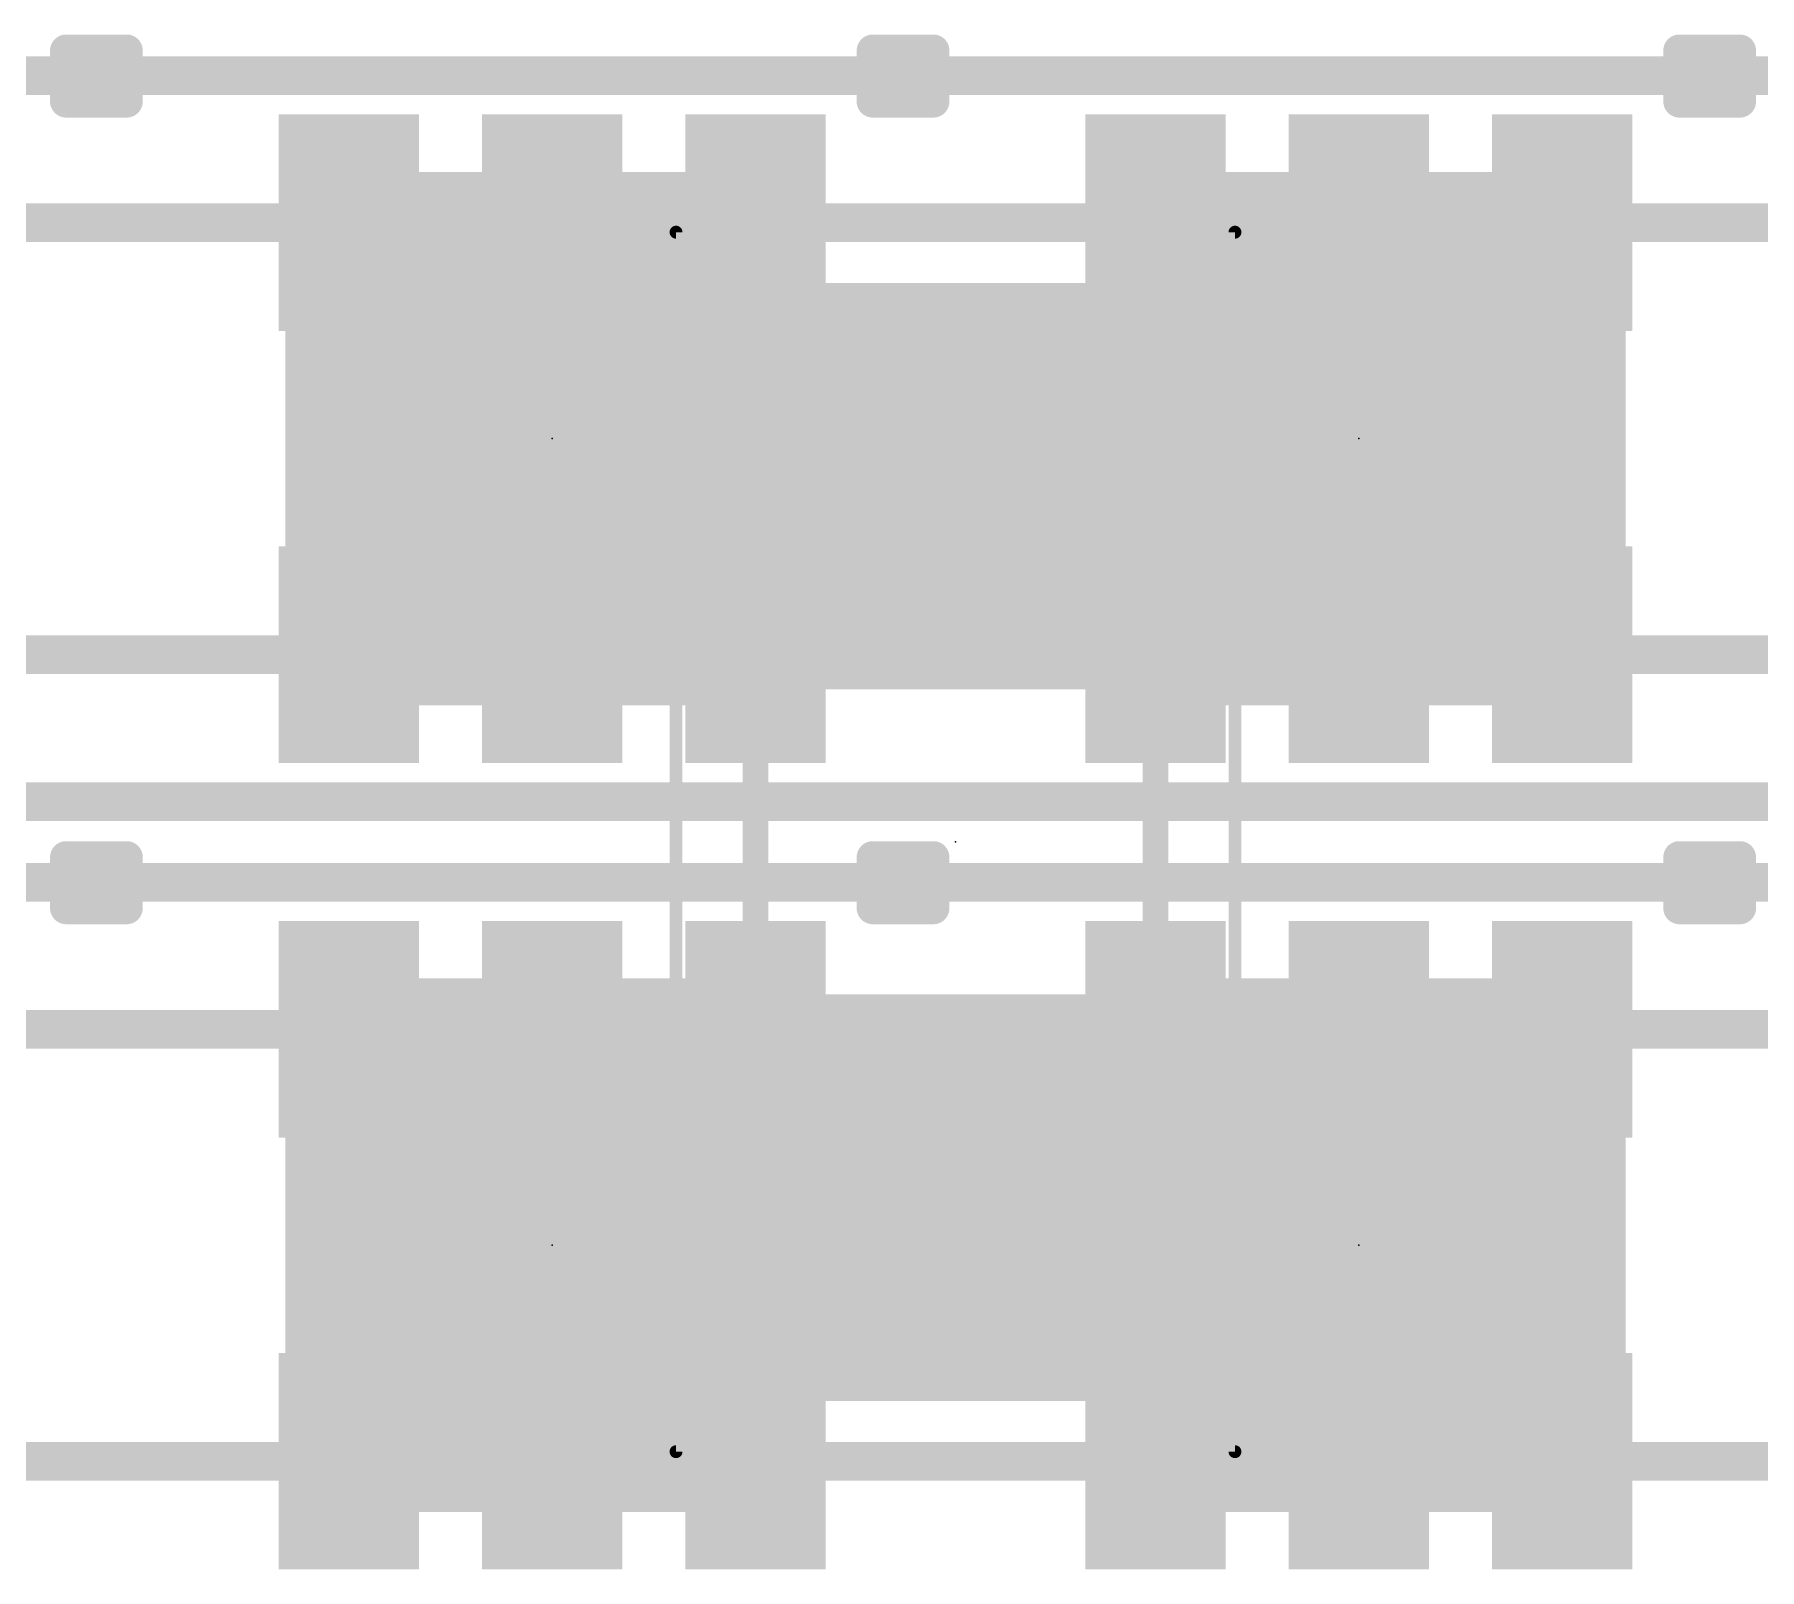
# Model space of a CAD drawing. Extents: x 0 to 108, y -62 to 34.
# Drawn here: x 16.69 to 23.48, y 9.84 to 15.88 of the extents above; entities that cross this region are included whole.
import ezdxf

# ---------------------------------------------------------------- set-up
doc = ezdxf.new("R2010")
doc.units = 0
for name, color, linetype in [('1', 12, 'CONTINUOUS'), ('16', 132, 'CONTINUOUS'), ('18', 110, 'CONTINUOUS'), ('21', 253, 'CONTINUOUS'), ('23', 53, 'CONTINUOUS'), ('24', 53, 'CONTINUOUS'), ('29', 253, 'CONTINUOUS'), ('39', 12, 'CONTINUOUS'), ('40', 132, 'CONTINUOUS'), ('51', 253, 'CONTINUOUS'), ('52', 253, 'CONTINUOUS')]:
    doc.layers.add(name, color=color, linetype=linetype)

# ---------------------------------------------------------------- blocks, each defined once
blk = doc.blocks.new('RECT')
blk.add_solid([(-0.5, -0.5), (0.5, -0.5), (-0.5, 0.5), (0.5, 0.5)])
blk = doc.blocks.new('ROUNDV')
at = {"const_width": 0.5}
blk.add_lwpolyline([(0, -0.25, 1), (0, 0.25, 1), (0, -0.25)], format="xyb", dxfattribs=at)

msp = doc.modelspace()

# ---------------------------------------------------------------- linework, layer by layer
at = {"layer": '1', "const_width": 0.1524}
for points in [[(32.0675, 15.7163), (8.255, 15.7163)], [(16.3575, 15.1375), (17.9325, 15.1375)], [(18.7325, 15.1375), (18.7325, 14.6685)], [(19.5325, 15.1375), (21.1075, 15.1375)], [(21.9075, 15.1375), (21.9075, 14.6685)], [(22.7075, 15.1375), (24.2825, 15.1375)], [(18.7325, 13.4375), (18.7325, 13.9383)], [(21.9075, 13.4375), (21.9075, 13.9383)], [(16.3575, 13.4375), (17.9325, 13.4375)], [(19.5325, 13.4375), (21.1075, 13.4375)], [(24.2825, 13.4375), (22.7075, 13.4375)], [(32.385, 12.8588), (8.5725, 12.8588)], [(32.0675, 12.5412), (8.255, 12.5412)], [(17.9325, 11.9625), (16.3575, 11.9625)], [(18.7325, 11.9625), (18.7325, 11.4776)], [(21.1075, 11.9625), (19.5325, 11.9625)], [(21.9075, 11.9625), (21.9075, 11.4935)], [(24.2825, 11.9625), (22.7075, 11.9625)], [(18.7325, 10.2625), (18.7325, 10.7633)], [(21.9075, 10.2625), (21.9075, 10.7633)], [(16.3575, 10.2625), (17.9325, 10.2625)], [(19.5325, 10.2625), (21.1075, 10.2625)], [(22.7075, 10.2625), (24.2825, 10.2625)]]:
    msp.add_lwpolyline(points, dxfattribs=at)
at = {"layer": '1', "const_width": 0.0762}
for points in [[(17.9325, 15.0994, 1), (17.9325, 15.1756)], [(18.7706, 15.1375, 1), (18.6944, 15.1375)], [(19.5325, 15.1756, 1), (19.5325, 15.0994)], [(21.1075, 15.0994, 1), (21.1075, 15.1756)], [(21.9456, 15.1375, 1), (21.8694, 15.1375)], [(22.7075, 15.1756, 1), (22.7075, 15.0994)], [(18.6944, 14.6685, 1), (18.7706, 14.6685)], [(21.8694, 14.6685, 1), (21.9456, 14.6685)], [(18.7706, 13.9383, 1), (18.6944, 13.9383)], [(21.9456, 13.9383, 1), (21.8694, 13.9383)], [(17.9325, 13.3994, 1), (17.9325, 13.4756)], [(19.5325, 13.4756, 1), (19.5325, 13.3994)], [(21.1075, 13.3994, 1), (21.1075, 13.4756)], [(22.7075, 13.4756, 1), (22.7075, 13.3994)], [(18.6944, 13.4375, 1), (18.7706, 13.4375)], [(21.8694, 13.4375, 1), (21.9456, 13.4375)], [(17.9325, 11.9244, 1), (17.9325, 12.0006)], [(18.7706, 11.9625, 1), (18.6944, 11.9625)], [(19.5325, 12.0006, 1), (19.5325, 11.9244)], [(21.1075, 11.9244, 1), (21.1075, 12.0006)], [(21.9456, 11.9625, 1), (21.8694, 11.9625)], [(22.7075, 12.0006, 1), (22.7075, 11.9244)], [(18.6944, 11.4776, 1), (18.7706, 11.4776)], [(21.8694, 11.4935, 1), (21.9456, 11.4935)], [(18.7706, 10.7633, 1), (18.6944, 10.7633)], [(21.9456, 10.7633, 1), (21.8694, 10.7633)], [(17.9325, 10.2244, 1), (17.9325, 10.3006)], [(19.5325, 10.3006, 1), (19.5325, 10.2244)], [(21.1075, 10.2244, 1), (21.1075, 10.3006)], [(22.7075, 10.3006, 1), (22.7075, 10.2244)], [(18.6944, 10.2625, 1), (18.7706, 10.2625)], [(21.8694, 10.2625, 1), (21.9456, 10.2625)]]:
    msp.add_lwpolyline(points, format="xyb", dxfattribs=at)
at = {"layer": '16', "const_width": 0.1524}
for points in [[(18.7325, 13.9383), (18.8942, 14.1)], [(18.8942, 14.1), (20.32, 14.1)], [(18.7325, 11.4776), (18.9101, 11.3)], [(18.9101, 11.3), (20.32, 11.3)]]:
    msp.add_lwpolyline(points, dxfattribs=at)
at = {"layer": '16', "const_width": 0.0762}
for points in [[(18.8942, 14.1381, 1), (18.8942, 14.0619)], [(18.9212, 14.0731, 1), (18.8673, 14.1269)], [(20.32, 14.0619, 1), (20.32, 14.1381)], [(18.7056, 13.9652, 1), (18.7594, 13.9113)], [(18.7594, 11.5046, 1), (18.7056, 11.4507)], [(18.9101, 11.3381, 1), (18.9101, 11.2619)], [(18.8832, 11.2731, 1), (18.9371, 11.3269)], [(20.32, 11.2619, 1), (20.32, 11.3381)]]:
    msp.add_lwpolyline(points, format="xyb", dxfattribs=at)
at = {"layer": '21', "const_width": 0.127}
for points in [[(16.8195, 15.7145), (16.8195, 15.8145)], [(16.8195, 15.8145), (17.0575, 15.8145)], [(17.0575, 15.8145), (17.0575, 15.6145)], [(19.9945, 15.7145), (19.9945, 15.8145)], [(19.9945, 15.8145), (20.2325, 15.8145)], [(20.2325, 15.8145), (20.2325, 15.6145)], [(23.1695, 15.7145), (23.1695, 15.8145)], [(23.1695, 15.8145), (23.4075, 15.8145)], [(23.4075, 15.8145), (23.4075, 15.6145)], [(16.9575, 15.7145), (16.8195, 15.7145)], [(16.8195, 15.6145), (16.8195, 15.7145)], [(20.1325, 15.7145), (19.9945, 15.7145)], [(19.9945, 15.6145), (19.9945, 15.7145)], [(23.3075, 15.7145), (23.1695, 15.7145)], [(23.1695, 15.6145), (23.1695, 15.7145)], [(17.0575, 15.6145), (16.8195, 15.6145)], [(20.2325, 15.6145), (19.9945, 15.6145)], [(23.4075, 15.6145), (23.1695, 15.6145)], [(16.8195, 12.5395), (16.8195, 12.6395)], [(16.8195, 12.6395), (17.0575, 12.6395)], [(17.0575, 12.6395), (17.0575, 12.4395)], [(19.9945, 12.5395), (19.9945, 12.6395)], [(19.9945, 12.6395), (20.2325, 12.6395)], [(20.2325, 12.6395), (20.2325, 12.4395)], [(23.1695, 12.5395), (23.1695, 12.6395)], [(23.1695, 12.6395), (23.4075, 12.6395)], [(23.4075, 12.6395), (23.4075, 12.4395)], [(16.9575, 12.5395), (16.8195, 12.5395)], [(16.8195, 12.4395), (16.8195, 12.5395)], [(20.1325, 12.5395), (19.9945, 12.5395)], [(19.9945, 12.4395), (19.9945, 12.5395)], [(23.3075, 12.5395), (23.1695, 12.5395)], [(23.1695, 12.4395), (23.1695, 12.5395)], [(17.0575, 12.4395), (16.8195, 12.4395)], [(20.2325, 12.4395), (19.9945, 12.4395)], [(23.4075, 12.4395), (23.1695, 12.4395)]]:
    msp.add_lwpolyline(points, dxfattribs=at)
at = {"layer": '21', "const_width": 0.0635}
for points in [[(16.8195, 15.8463, 1), (16.8195, 15.7828)], [(16.8513, 15.8145, 1), (16.7878, 15.8145)], [(17.0892, 15.8145, 1), (17.0258, 15.8145)], [(17.0575, 15.7828, 1), (17.0575, 15.8463)], [(19.9945, 15.8463, 1), (19.9945, 15.7828)], [(20.0263, 15.8145, 1), (19.9628, 15.8145)], [(20.2643, 15.8145, 1), (20.2008, 15.8145)], [(20.2325, 15.7828, 1), (20.2325, 15.8463)], [(23.2013, 15.8145, 1), (23.1378, 15.8145)], [(23.1695, 15.8463, 1), (23.1695, 15.7828)], [(23.4393, 15.8145, 1), (23.3758, 15.8145)], [(23.4075, 15.7828, 1), (23.4075, 15.8463)], [(16.8195, 15.7463, 1), (16.8195, 15.6828)], [(16.8513, 15.7145, 1), (16.7878, 15.7145)], [(16.9575, 15.6828, 1), (16.9575, 15.7463)], [(19.9945, 15.7463, 1), (19.9945, 15.6828)], [(20.0263, 15.7145, 1), (19.9628, 15.7145)], [(20.1325, 15.6828, 1), (20.1325, 15.7463)], [(23.1695, 15.7463, 1), (23.1695, 15.6828)], [(23.2013, 15.7145, 1), (23.1378, 15.7145)], [(23.3075, 15.6828, 1), (23.3075, 15.7463)], [(16.7878, 15.7145, 1), (16.8513, 15.7145)], [(19.9628, 15.7145, 1), (20.0263, 15.7145)], [(23.1378, 15.7145, 1), (23.2013, 15.7145)], [(16.8195, 15.6463, 1), (16.8195, 15.5828)], [(16.7878, 15.6145, 1), (16.8513, 15.6145)], [(17.0258, 15.6145, 1), (17.0892, 15.6145)], [(17.0575, 15.5828, 1), (17.0575, 15.6463)], [(19.9945, 15.6463, 1), (19.9945, 15.5828)], [(19.9628, 15.6145, 1), (20.0263, 15.6145)], [(20.2008, 15.6145, 1), (20.2643, 15.6145)], [(20.2325, 15.5828, 1), (20.2325, 15.6463)], [(23.1695, 15.6463, 1), (23.1695, 15.5828)], [(23.1378, 15.6145, 1), (23.2013, 15.6145)], [(23.3758, 15.6145, 1), (23.4393, 15.6145)], [(23.4075, 15.5828, 1), (23.4075, 15.6463)], [(16.8195, 12.6713, 1), (16.8195, 12.6077)], [(16.8513, 12.6395, 1), (16.7878, 12.6395)], [(17.0892, 12.6395, 1), (17.0258, 12.6395)], [(17.0575, 12.6077, 1), (17.0575, 12.6713)], [(19.9945, 12.6713, 1), (19.9945, 12.6077)], [(20.0263, 12.6395, 1), (19.9628, 12.6395)], [(20.2643, 12.6395, 1), (20.2008, 12.6395)], [(20.2325, 12.6077, 1), (20.2325, 12.6713)], [(23.1695, 12.6713, 1), (23.1695, 12.6077)], [(23.2013, 12.6395, 1), (23.1378, 12.6395)], [(23.4393, 12.6395, 1), (23.3758, 12.6395)], [(23.4075, 12.6077, 1), (23.4075, 12.6713)], [(16.8195, 12.5713, 1), (16.8195, 12.5077)], [(16.8513, 12.5395, 1), (16.7878, 12.5395)], [(16.7878, 12.5395, 1), (16.8513, 12.5395)], [(16.9575, 12.5077, 1), (16.9575, 12.5713)], [(19.9945, 12.5713, 1), (19.9945, 12.5077)], [(20.0263, 12.5395, 1), (19.9628, 12.5395)], [(19.9628, 12.5395, 1), (20.0263, 12.5395)], [(20.1325, 12.5077, 1), (20.1325, 12.5713)], [(23.1695, 12.5713, 1), (23.1695, 12.5077)], [(23.2013, 12.5395, 1), (23.1378, 12.5395)], [(23.1378, 12.5395, 1), (23.2013, 12.5395)], [(23.3075, 12.5077, 1), (23.3075, 12.5713)], [(16.8195, 12.4713, 1), (16.8195, 12.4078)], [(17.0575, 12.4078, 1), (17.0575, 12.4713)], [(19.9945, 12.4713, 1), (19.9945, 12.4078)], [(20.2325, 12.4078, 1), (20.2325, 12.4713)], [(23.1695, 12.4713, 1), (23.1695, 12.4078)], [(23.4075, 12.4078, 1), (23.4075, 12.4713)], [(16.7878, 12.4395, 1), (16.8513, 12.4395)], [(17.0258, 12.4395, 1), (17.0892, 12.4395)], [(19.9628, 12.4395, 1), (20.0263, 12.4395)], [(20.2008, 12.4395, 1), (20.2643, 12.4395)], [(23.1378, 12.4395, 1), (23.2013, 12.4395)], [(23.3758, 12.4395, 1), (23.4393, 12.4395)]]:
    msp.add_lwpolyline(points, format="xyb", dxfattribs=at)
at = {"layer": '23'}
for p in [(18.7325, 14.2875), (21.9075, 14.2875), (18.7325, 11.1125), (21.9075, 11.1125)]:
    msp.add_point(p, dxfattribs=at)
at = {"layer": '24'}
msp.add_point((20.32, 12.7), dxfattribs=at)
at = {"layer": '40', "const_width": 0.0508}
for points in [[(19.22, 15.1), (19.22, 10.3)], [(21.42, 15.1), (19.22, 15.1)], [(21.42, 10.3), (21.42, 15.1)], [(19.22, 10.3), (21.42, 10.3)]]:
    msp.add_lwpolyline(points, dxfattribs=at)
at = {"layer": '40', "const_width": 0.0254}
for points in [[(19.2327, 15.1, 1), (19.2073, 15.1)], [(19.22, 15.1127, 1), (19.22, 15.0873)], [(21.4327, 15.1, 1), (21.4073, 15.1)], [(21.42, 15.0873, 1), (21.42, 15.1127)], [(19.22, 10.3127, 1), (19.22, 10.2873)], [(21.42, 10.2873, 1), (21.42, 10.3127)], [(19.2073, 10.3, 1), (19.2327, 10.3)], [(21.4073, 10.3, 1), (21.4327, 10.3)]]:
    msp.add_lwpolyline(points, format="xyb", dxfattribs=at)
at = {"layer": '51', "const_width": 0.1}
for points in [[(17.7325, 13.2875), (17.7325, 15.2875)], [(17.7325, 15.2875), (19.7325, 15.2875)], [(18.0825, 15.2375), (17.7825, 15.2375)], [(17.7825, 15.2375), (17.7825, 14.7375)], [(18.0825, 14.7375), (18.0825, 15.2375)], [(18.8825, 15.2375), (18.5825, 15.2375)], [(18.5825, 15.2375), (18.5825, 14.7375)], [(18.8825, 14.7375), (18.8825, 15.2375)], [(19.6825, 15.2375), (19.3825, 15.2375)], [(19.3825, 15.2375), (19.3825, 14.7375)], [(19.6825, 14.7375), (19.6825, 15.2375)], [(19.7325, 15.2875), (19.7325, 13.2875)], [(20.9075, 13.2875), (20.9075, 15.2875)], [(20.9075, 15.2875), (22.9075, 15.2875)], [(21.2575, 15.2375), (20.9575, 15.2375)], [(20.9575, 15.2375), (20.9575, 14.7375)], [(21.2575, 14.7375), (21.2575, 15.2375)], [(22.0575, 15.2375), (21.7575, 15.2375)], [(21.7575, 15.2375), (21.7575, 14.7375)], [(22.0575, 14.7375), (22.0575, 15.2375)], [(22.8575, 15.2375), (22.5575, 15.2375)], [(22.5575, 15.2375), (22.5575, 14.7375)], [(22.8575, 14.7375), (22.8575, 15.2375)], [(22.9075, 15.2875), (22.9075, 13.2875)], [(17.7825, 14.7375), (18.0825, 14.7375)], [(18.5825, 14.7375), (18.8825, 14.7375)], [(19.3825, 14.7375), (19.6825, 14.7375)], [(20.9575, 14.7375), (21.2575, 14.7375)], [(21.7575, 14.7375), (22.0575, 14.7375)], [(22.5575, 14.7375), (22.8575, 14.7375)], [(17.7825, 13.3375), (17.7825, 13.8375)], [(17.7825, 13.8375), (18.0825, 13.8375)], [(18.0825, 13.8375), (18.0825, 13.3375)], [(18.5825, 13.3375), (18.5825, 13.8375)], [(18.5825, 13.8375), (18.8825, 13.8375)], [(18.8825, 13.8375), (18.8825, 13.3375)], [(19.3825, 13.8375), (19.3825, 13.3375)], [(19.6825, 13.8375), (19.3825, 13.8375)], [(19.6825, 13.3375), (19.6825, 13.8375)], [(20.9575, 13.3375), (20.9575, 13.8375)], [(20.9575, 13.8375), (21.2575, 13.8375)], [(21.2575, 13.8375), (21.2575, 13.3375)], [(21.7575, 13.3375), (21.7575, 13.8375)], [(21.7575, 13.8375), (22.0575, 13.8375)], [(22.0575, 13.8375), (22.0575, 13.3375)], [(22.5575, 13.8375), (22.5575, 13.3375)], [(22.8575, 13.8375), (22.5575, 13.8375)], [(22.8575, 13.3375), (22.8575, 13.8375)], [(18.0825, 13.3375), (17.7825, 13.3375)], [(18.8825, 13.3375), (18.5825, 13.3375)], [(19.3825, 13.3375), (19.6825, 13.3375)], [(21.2575, 13.3375), (20.9575, 13.3375)], [(22.0575, 13.3375), (21.7575, 13.3375)], [(22.5575, 13.3375), (22.8575, 13.3375)], [(19.7325, 13.2875), (17.7325, 13.2875)], [(22.9075, 13.2875), (20.9075, 13.2875)], [(17.7325, 10.1125), (17.7325, 12.1125)], [(17.7325, 12.1125), (19.7325, 12.1125)], [(19.7325, 12.1125), (19.7325, 10.1125)], [(20.9075, 10.1125), (20.9075, 12.1125)], [(20.9075, 12.1125), (22.9075, 12.1125)], [(22.9075, 12.1125), (22.9075, 10.1125)], [(18.0825, 12.0625), (17.7825, 12.0625)], [(17.7825, 12.0625), (17.7825, 11.5625)], [(18.0825, 11.5625), (18.0825, 12.0625)], [(18.8825, 12.0625), (18.5825, 12.0625)], [(18.5825, 12.0625), (18.5825, 11.5625)], [(18.8825, 11.5625), (18.8825, 12.0625)], [(19.6825, 12.0625), (19.3825, 12.0625)], [(19.3825, 12.0625), (19.3825, 11.5625)], [(19.6825, 11.5625), (19.6825, 12.0625)], [(21.2575, 12.0625), (20.9575, 12.0625)], [(20.9575, 12.0625), (20.9575, 11.5625)], [(21.2575, 11.5625), (21.2575, 12.0625)], [(22.0575, 12.0625), (21.7575, 12.0625)], [(21.7575, 12.0625), (21.7575, 11.5625)], [(22.0575, 11.5625), (22.0575, 12.0625)], [(22.8575, 12.0625), (22.5575, 12.0625)], [(22.5575, 12.0625), (22.5575, 11.5625)], [(22.8575, 11.5625), (22.8575, 12.0625)], [(17.7825, 11.5625), (18.0825, 11.5625)], [(18.5825, 11.5625), (18.8825, 11.5625)], [(19.3825, 11.5625), (19.6825, 11.5625)], [(20.9575, 11.5625), (21.2575, 11.5625)], [(21.7575, 11.5625), (22.0575, 11.5625)], [(22.5575, 11.5625), (22.8575, 11.5625)], [(17.7825, 10.1625), (17.7825, 10.6625)], [(17.7825, 10.6625), (18.0825, 10.6625)], [(18.0825, 10.6625), (18.0825, 10.1625)], [(18.5825, 10.1625), (18.5825, 10.6625)], [(18.5825, 10.6625), (18.8825, 10.6625)], [(18.8825, 10.6625), (18.8825, 10.1625)], [(19.3825, 10.6625), (19.3825, 10.1625)], [(19.6825, 10.6625), (19.3825, 10.6625)], [(19.6825, 10.1625), (19.6825, 10.6625)], [(20.9575, 10.1625), (20.9575, 10.6625)], [(20.9575, 10.6625), (21.2575, 10.6625)], [(21.2575, 10.6625), (21.2575, 10.1625)], [(21.7575, 10.1625), (21.7575, 10.6625)], [(21.7575, 10.6625), (22.0575, 10.6625)], [(22.0575, 10.6625), (22.0575, 10.1625)], [(22.5575, 10.6625), (22.5575, 10.1625)], [(22.8575, 10.6625), (22.5575, 10.6625)], [(22.8575, 10.1625), (22.8575, 10.6625)], [(18.0825, 10.1625), (17.7825, 10.1625)], [(18.8825, 10.1625), (18.5825, 10.1625)], [(19.3825, 10.1625), (19.6825, 10.1625)], [(21.2575, 10.1625), (20.9575, 10.1625)], [(22.0575, 10.1625), (21.7575, 10.1625)], [(22.5575, 10.1625), (22.8575, 10.1625)], [(19.7325, 10.1125), (17.7325, 10.1125)], [(22.9075, 10.1125), (20.9075, 10.1125)]]:
    msp.add_lwpolyline(points, dxfattribs=at)
at = {"layer": '51', "const_width": 0.05}
for points in [[(17.7575, 15.2875, 1), (17.7075, 15.2875)], [(17.7325, 15.3125, 1), (17.7325, 15.2625)], [(17.7825, 15.2625, 1), (17.7825, 15.2125)], [(17.8075, 15.2375, 1), (17.7575, 15.2375)], [(18.1075, 15.2375, 1), (18.0575, 15.2375)], [(18.0825, 15.2125, 1), (18.0825, 15.2625)], [(18.5825, 15.2625, 1), (18.5825, 15.2125)], [(18.6075, 15.2375, 1), (18.5575, 15.2375)], [(18.9075, 15.2375, 1), (18.8575, 15.2375)], [(18.8825, 15.2125, 1), (18.8825, 15.2625)], [(19.3825, 15.2625, 1), (19.3825, 15.2125)], [(19.4075, 15.2375, 1), (19.3575, 15.2375)], [(19.7075, 15.2375, 1), (19.6575, 15.2375)], [(19.6825, 15.2125, 1), (19.6825, 15.2625)], [(19.7575, 15.2875, 1), (19.7075, 15.2875)], [(19.7325, 15.2625, 1), (19.7325, 15.3125)], [(20.9325, 15.2875, 1), (20.8825, 15.2875)], [(20.9075, 15.3125, 1), (20.9075, 15.2625)], [(20.9575, 15.2625, 1), (20.9575, 15.2125)], [(20.9825, 15.2375, 1), (20.9325, 15.2375)], [(21.2825, 15.2375, 1), (21.2325, 15.2375)], [(21.2575, 15.2125, 1), (21.2575, 15.2625)], [(21.7575, 15.2625, 1), (21.7575, 15.2125)], [(21.7825, 15.2375, 1), (21.7325, 15.2375)], [(22.0825, 15.2375, 1), (22.0325, 15.2375)], [(22.0575, 15.2125, 1), (22.0575, 15.2625)], [(22.5575, 15.2625, 1), (22.5575, 15.2125)], [(22.5825, 15.2375, 1), (22.5325, 15.2375)], [(22.8825, 15.2375, 1), (22.8325, 15.2375)], [(22.8575, 15.2125, 1), (22.8575, 15.2625)], [(22.9325, 15.2875, 1), (22.8825, 15.2875)], [(22.9075, 15.2625, 1), (22.9075, 15.3125)], [(17.7825, 14.7625, 1), (17.7825, 14.7125)], [(17.7575, 14.7375, 1), (17.8075, 14.7375)], [(18.0575, 14.7375, 1), (18.1075, 14.7375)], [(18.0825, 14.7125, 1), (18.0825, 14.7625)], [(18.5825, 14.7625, 1), (18.5825, 14.7125)], [(18.5575, 14.7375, 1), (18.6075, 14.7375)], [(18.8575, 14.7375, 1), (18.9075, 14.7375)], [(18.8825, 14.7125, 1), (18.8825, 14.7625)], [(19.3825, 14.7625, 1), (19.3825, 14.7125)], [(19.3575, 14.7375, 1), (19.4075, 14.7375)], [(19.6575, 14.7375, 1), (19.7075, 14.7375)], [(19.6825, 14.7125, 1), (19.6825, 14.7625)], [(20.9575, 14.7625, 1), (20.9575, 14.7125)], [(20.9325, 14.7375, 1), (20.9825, 14.7375)], [(21.2325, 14.7375, 1), (21.2825, 14.7375)], [(21.2575, 14.7125, 1), (21.2575, 14.7625)], [(21.7575, 14.7625, 1), (21.7575, 14.7125)], [(21.7325, 14.7375, 1), (21.7825, 14.7375)], [(22.0325, 14.7375, 1), (22.0825, 14.7375)], [(22.0575, 14.7125, 1), (22.0575, 14.7625)], [(22.5575, 14.7625, 1), (22.5575, 14.7125)], [(22.5325, 14.7375, 1), (22.5825, 14.7375)], [(22.8325, 14.7375, 1), (22.8825, 14.7375)], [(22.8575, 14.7125, 1), (22.8575, 14.7625)], [(17.8075, 13.8375, 1), (17.7575, 13.8375)], [(17.7825, 13.8625, 1), (17.7825, 13.8125)], [(18.1075, 13.8375, 1), (18.0575, 13.8375)], [(18.0825, 13.8125, 1), (18.0825, 13.8625)], [(18.6075, 13.8375, 1), (18.5575, 13.8375)], [(18.5825, 13.8625, 1), (18.5825, 13.8125)], [(18.9075, 13.8375, 1), (18.8575, 13.8375)], [(18.8825, 13.8125, 1), (18.8825, 13.8625)], [(19.4075, 13.8375, 1), (19.3575, 13.8375)], [(19.3825, 13.8625, 1), (19.3825, 13.8125)], [(19.7075, 13.8375, 1), (19.6575, 13.8375)], [(19.6825, 13.8125, 1), (19.6825, 13.8625)], [(20.9825, 13.8375, 1), (20.9325, 13.8375)], [(20.9575, 13.8625, 1), (20.9575, 13.8125)], [(21.2825, 13.8375, 1), (21.2325, 13.8375)], [(21.2575, 13.8125, 1), (21.2575, 13.8625)], [(21.7825, 13.8375, 1), (21.7325, 13.8375)], [(21.7575, 13.8625, 1), (21.7575, 13.8125)], [(22.0825, 13.8375, 1), (22.0325, 13.8375)], [(22.0575, 13.8125, 1), (22.0575, 13.8625)], [(22.5825, 13.8375, 1), (22.5325, 13.8375)], [(22.5575, 13.8625, 1), (22.5575, 13.8125)], [(22.8825, 13.8375, 1), (22.8325, 13.8375)], [(22.8575, 13.8125, 1), (22.8575, 13.8625)], [(17.7825, 13.3625, 1), (17.7825, 13.3125)], [(18.0825, 13.3125, 1), (18.0825, 13.3625)], [(18.5825, 13.3625, 1), (18.5825, 13.3125)], [(18.8825, 13.3125, 1), (18.8825, 13.3625)], [(19.3825, 13.3625, 1), (19.3825, 13.3125)], [(19.6825, 13.3125, 1), (19.6825, 13.3625)], [(20.9575, 13.3625, 1), (20.9575, 13.3125)], [(21.2575, 13.3125, 1), (21.2575, 13.3625)], [(21.7575, 13.3625, 1), (21.7575, 13.3125)], [(22.0575, 13.3125, 1), (22.0575, 13.3625)], [(22.5575, 13.3625, 1), (22.5575, 13.3125)], [(22.8575, 13.3125, 1), (22.8575, 13.3625)], [(17.7325, 13.3125, 1), (17.7325, 13.2625)], [(17.7075, 13.2875, 1), (17.7575, 13.2875)], [(17.7575, 13.3375, 1), (17.8075, 13.3375)], [(18.0575, 13.3375, 1), (18.1075, 13.3375)], [(18.5575, 13.3375, 1), (18.6075, 13.3375)], [(18.8575, 13.3375, 1), (18.9075, 13.3375)], [(19.3575, 13.3375, 1), (19.4075, 13.3375)], [(19.6575, 13.3375, 1), (19.7075, 13.3375)], [(19.7075, 13.2875, 1), (19.7575, 13.2875)], [(19.7325, 13.2625, 1), (19.7325, 13.3125)], [(20.9075, 13.3125, 1), (20.9075, 13.2625)], [(20.8825, 13.2875, 1), (20.9325, 13.2875)], [(20.9325, 13.3375, 1), (20.9825, 13.3375)], [(21.2325, 13.3375, 1), (21.2825, 13.3375)], [(21.7325, 13.3375, 1), (21.7825, 13.3375)], [(22.0325, 13.3375, 1), (22.0825, 13.3375)], [(22.5325, 13.3375, 1), (22.5825, 13.3375)], [(22.8325, 13.3375, 1), (22.8825, 13.3375)], [(22.8825, 13.2875, 1), (22.9325, 13.2875)], [(22.9075, 13.2625, 1), (22.9075, 13.3125)], [(17.7575, 12.1125, 1), (17.7075, 12.1125)], [(17.7325, 12.1375, 1), (17.7325, 12.0875)], [(19.7575, 12.1125, 1), (19.7075, 12.1125)], [(19.7325, 12.0875, 1), (19.7325, 12.1375)], [(20.9325, 12.1125, 1), (20.8825, 12.1125)], [(20.9075, 12.1375, 1), (20.9075, 12.0875)], [(22.9325, 12.1125, 1), (22.8825, 12.1125)], [(22.9075, 12.0875, 1), (22.9075, 12.1375)], [(17.7825, 12.0875, 1), (17.7825, 12.0375)], [(17.8075, 12.0625, 1), (17.7575, 12.0625)], [(18.1075, 12.0625, 1), (18.0575, 12.0625)], [(18.0825, 12.0375, 1), (18.0825, 12.0875)], [(18.5825, 12.0875, 1), (18.5825, 12.0375)], [(18.6075, 12.0625, 1), (18.5575, 12.0625)], [(18.9075, 12.0625, 1), (18.8575, 12.0625)], [(18.8825, 12.0375, 1), (18.8825, 12.0875)], [(19.3825, 12.0875, 1), (19.3825, 12.0375)], [(19.4075, 12.0625, 1), (19.3575, 12.0625)], [(19.7075, 12.0625, 1), (19.6575, 12.0625)], [(19.6825, 12.0375, 1), (19.6825, 12.0875)], [(20.9575, 12.0875, 1), (20.9575, 12.0375)], [(20.9825, 12.0625, 1), (20.9325, 12.0625)], [(21.2825, 12.0625, 1), (21.2325, 12.0625)], [(21.2575, 12.0375, 1), (21.2575, 12.0875)], [(21.7575, 12.0875, 1), (21.7575, 12.0375)], [(21.7825, 12.0625, 1), (21.7325, 12.0625)], [(22.0825, 12.0625, 1), (22.0325, 12.0625)], [(22.0575, 12.0375, 1), (22.0575, 12.0875)], [(22.5575, 12.0875, 1), (22.5575, 12.0375)], [(22.5825, 12.0625, 1), (22.5325, 12.0625)], [(22.8825, 12.0625, 1), (22.8325, 12.0625)], [(22.8575, 12.0375, 1), (22.8575, 12.0875)], [(17.7825, 11.5875, 1), (17.7825, 11.5375)], [(18.0825, 11.5375, 1), (18.0825, 11.5875)], [(18.5825, 11.5875, 1), (18.5825, 11.5375)], [(18.8825, 11.5375, 1), (18.8825, 11.5875)], [(19.3825, 11.5875, 1), (19.3825, 11.5375)], [(19.6825, 11.5375, 1), (19.6825, 11.5875)], [(20.9575, 11.5875, 1), (20.9575, 11.5375)], [(21.2575, 11.5375, 1), (21.2575, 11.5875)], [(21.7575, 11.5875, 1), (21.7575, 11.5375)], [(22.0575, 11.5375, 1), (22.0575, 11.5875)], [(22.5575, 11.5875, 1), (22.5575, 11.5375)], [(22.8575, 11.5375, 1), (22.8575, 11.5875)], [(17.7575, 11.5625, 1), (17.8075, 11.5625)], [(18.0575, 11.5625, 1), (18.1075, 11.5625)], [(18.5575, 11.5625, 1), (18.6075, 11.5625)], [(18.8575, 11.5625, 1), (18.9075, 11.5625)], [(19.3575, 11.5625, 1), (19.4075, 11.5625)], [(19.6575, 11.5625, 1), (19.7075, 11.5625)], [(20.9325, 11.5625, 1), (20.9825, 11.5625)], [(21.2325, 11.5625, 1), (21.2825, 11.5625)], [(21.7325, 11.5625, 1), (21.7825, 11.5625)], [(22.0325, 11.5625, 1), (22.0825, 11.5625)], [(22.5325, 11.5625, 1), (22.5825, 11.5625)], [(22.8325, 11.5625, 1), (22.8825, 11.5625)], [(17.8075, 10.6625, 1), (17.7575, 10.6625)], [(17.7825, 10.6875, 1), (17.7825, 10.6375)], [(18.1075, 10.6625, 1), (18.0575, 10.6625)], [(18.0825, 10.6375, 1), (18.0825, 10.6875)], [(18.6075, 10.6625, 1), (18.5575, 10.6625)], [(18.5825, 10.6875, 1), (18.5825, 10.6375)], [(18.9075, 10.6625, 1), (18.8575, 10.6625)], [(18.8825, 10.6375, 1), (18.8825, 10.6875)], [(19.4075, 10.6625, 1), (19.3575, 10.6625)], [(19.3825, 10.6875, 1), (19.3825, 10.6375)], [(19.7075, 10.6625, 1), (19.6575, 10.6625)], [(19.6825, 10.6375, 1), (19.6825, 10.6875)], [(20.9825, 10.6625, 1), (20.9325, 10.6625)], [(20.9575, 10.6875, 1), (20.9575, 10.6375)], [(21.2825, 10.6625, 1), (21.2325, 10.6625)], [(21.2575, 10.6375, 1), (21.2575, 10.6875)], [(21.7825, 10.6625, 1), (21.7325, 10.6625)], [(21.7575, 10.6875, 1), (21.7575, 10.6375)], [(22.0825, 10.6625, 1), (22.0325, 10.6625)], [(22.0575, 10.6375, 1), (22.0575, 10.6875)], [(22.5825, 10.6625, 1), (22.5325, 10.6625)], [(22.5575, 10.6875, 1), (22.5575, 10.6375)], [(22.8825, 10.6625, 1), (22.8325, 10.6625)], [(22.8575, 10.6375, 1), (22.8575, 10.6875)], [(17.7825, 10.1875, 1), (17.7825, 10.1375)], [(17.7575, 10.1625, 1), (17.8075, 10.1625)], [(18.0575, 10.1625, 1), (18.1075, 10.1625)], [(18.0825, 10.1375, 1), (18.0825, 10.1875)], [(18.5825, 10.1875, 1), (18.5825, 10.1375)], [(18.5575, 10.1625, 1), (18.6075, 10.1625)], [(18.8575, 10.1625, 1), (18.9075, 10.1625)], [(18.8825, 10.1375, 1), (18.8825, 10.1875)], [(19.3825, 10.1875, 1), (19.3825, 10.1375)], [(19.3575, 10.1625, 1), (19.4075, 10.1625)], [(19.6575, 10.1625, 1), (19.7075, 10.1625)], [(19.6825, 10.1375, 1), (19.6825, 10.1875)], [(20.9575, 10.1875, 1), (20.9575, 10.1375)], [(20.9325, 10.1625, 1), (20.9825, 10.1625)], [(21.2325, 10.1625, 1), (21.2825, 10.1625)], [(21.2575, 10.1375, 1), (21.2575, 10.1875)], [(21.7575, 10.1875, 1), (21.7575, 10.1375)], [(21.7325, 10.1625, 1), (21.7825, 10.1625)], [(22.0325, 10.1625, 1), (22.0825, 10.1625)], [(22.0575, 10.1375, 1), (22.0575, 10.1875)], [(22.5575, 10.1875, 1), (22.5575, 10.1375)], [(22.5325, 10.1625, 1), (22.5825, 10.1625)], [(22.8325, 10.1625, 1), (22.8825, 10.1625)], [(22.8575, 10.1375, 1), (22.8575, 10.1875)], [(17.7325, 10.1375, 1), (17.7325, 10.0875)], [(17.7075, 10.1125, 1), (17.7575, 10.1125)], [(19.7075, 10.1125, 1), (19.7575, 10.1125)], [(19.7325, 10.0875, 1), (19.7325, 10.1375)], [(20.9075, 10.1375, 1), (20.9075, 10.0875)], [(20.8825, 10.1125, 1), (20.9325, 10.1125)], [(22.8825, 10.1125, 1), (22.9325, 10.1125)], [(22.9075, 10.0875, 1), (22.9075, 10.1375)]]:
    msp.add_lwpolyline(points, format="xyb", dxfattribs=at)
at = {"layer": '52', "const_width": 0.1016}
for points in [[(19.533, 13.665), (19.533, 11.735)], [(21.107, 13.665), (21.107, 11.735)]]:
    msp.add_lwpolyline(points, dxfattribs=at)
at = {"layer": '52', "const_width": 0.0508}
for points in [[(19.5584, 13.665, 1), (19.5076, 13.665)], [(21.1324, 13.665, 1), (21.0816, 13.665)], [(19.5076, 11.735, 1), (19.5584, 11.735)], [(21.0816, 11.735, 1), (21.1324, 11.735)]]:
    msp.add_lwpolyline(points, format="xyb", dxfattribs=at)

# ---------------------------------------------------------------- block references
at = {"layer": '1', "xscale": 0.7, "yscale": 0.4, "rotation": 90}
for p in [(17.9325, 15.1375), (18.7325, 15.1375), (19.5325, 15.1375), (21.1075, 15.1375), (21.9075, 15.1375), (22.7075, 15.1375), (17.9325, 13.4375), (18.7325, 13.4375), (19.5325, 13.4375), (21.1075, 13.4375), (21.9075, 13.4375), (22.7075, 13.4375), (17.9325, 11.9625), (18.7325, 11.9625), (19.5325, 11.9625), (21.1075, 11.9625), (21.9075, 11.9625), (22.7075, 11.9625), (17.9325, 10.2625), (18.7325, 10.2625), (19.5325, 10.2625), (21.1075, 10.2625), (21.9075, 10.2625), (22.7075, 10.2625)]:
    msp.add_blockref('RECT', p, dxfattribs=at)
at = {"layer": '16', "xscale": 1.6, "yscale": 1.8, "rotation": 270}
for p in [(20.32, 14.1), (20.32, 11.3)]:
    msp.add_blockref('RECT', p, dxfattribs=at)
at = {"layer": '18', "xscale": 0.508, "yscale": 0.508}
for p in [(18.7325, 14.6685), (18.7325, 14.6685), (21.9075, 14.6685), (21.9075, 14.6685), (18.7325, 13.9383), (18.7325, 13.9383), (21.9075, 13.9383), (21.9075, 13.9383), (21.9075, 11.4935), (21.9075, 11.4935), (18.7325, 11.4776), (18.7325, 11.4776), (18.7325, 10.7633), (18.7325, 10.7633), (21.9075, 10.7633), (21.9075, 10.7633)]:
    msp.add_blockref('ROUNDV', p, dxfattribs=at)
at = {"layer": '29', "xscale": 0.8524, "yscale": 0.5524, "rotation": 90}
for p in [(17.9325, 15.1375), (18.7325, 15.1375), (19.5325, 15.1375), (21.1075, 15.1375), (21.9075, 15.1375), (22.7075, 15.1375), (17.9325, 13.4375), (18.7325, 13.4375), (19.5325, 13.4375), (21.1075, 13.4375), (21.9075, 13.4375), (22.7075, 13.4375), (17.9325, 11.9625), (18.7325, 11.9625), (19.5325, 11.9625), (21.1075, 11.9625), (21.9075, 11.9625), (22.7075, 11.9625), (17.9325, 10.2625), (18.7325, 10.2625), (19.5325, 10.2625), (21.1075, 10.2625), (21.9075, 10.2625), (22.7075, 10.2625)]:
    msp.add_blockref('RECT', p, dxfattribs=at)
at = {"layer": '39', "xscale": 2.032, "yscale": 2.032}
for p in [(18.7325, 14.2875), (21.9075, 14.2875), (18.7325, 11.1125), (21.9075, 11.1125)]:
    msp.add_blockref('RECT', p, dxfattribs=at)
at = {"layer": '51', "xscale": 0.508, "yscale": 0.254}
for p in [(18.7325, 14.1605), (21.9075, 14.1605), (18.7325, 10.9855), (21.9075, 10.9855)]:
    msp.add_blockref('RECT', p, dxfattribs=at)
at = {"layer": '52', "xscale": 0.7501, "yscale": 1.7, "rotation": 270}
for p in [(20.3209, 14.0267), (20.3191, 11.3733)]:
    msp.add_blockref('RECT', p, dxfattribs=at)

doc.saveas('drawing.dxf')
